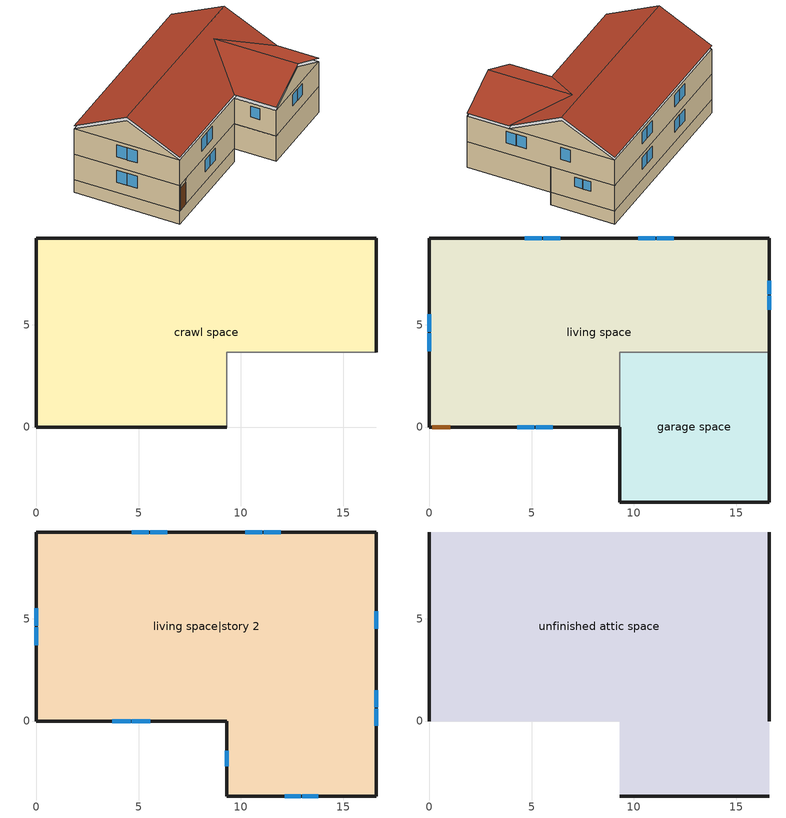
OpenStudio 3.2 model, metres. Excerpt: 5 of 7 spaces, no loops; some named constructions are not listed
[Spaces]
crawl space
 floor foundation (FloorFndGrndCS): 0,0 0,9.23 16.61,9.23 16.61,3.66 9.3,3.66 9.3,0 z-1.22
 wall foundation (WallFndGrndCS): 16.61,3.66 16.61,9.23 0,9.23 0,0 9.3,0 z-1.22:0
 wall adiabatic (WallFndGrndCS): 9.3,0 9.3,3.66 16.61,3.66 z-1.22:0
garage space
 floor foundation (FloorFndGrndUnfinSlab): 9.3,-3.66 9.3,3.66 16.61,3.66 16.61,-3.66 z0
 wall outside (WallExtUninsUnfin): 9.3,0 9.3,-3.66 16.61,-3.66 16.61,3.66 z0:2.44
 wall to living space (WallIntFinInsUnfin Reversed): 16.61,3.66 9.3,3.66 9.3,0 z0:2.44
living space
 floor to crawl space (FloorCSInsFin Reversed): 0,0 0,9.23 16.61,9.23 16.61,3.66 9.3,3.66 9.3,0 z0
 wall outside (WallExtInsFin): 16.61,3.66 16.61,9.23 0,9.23 0,0 0.13,0 1.05,0 9.3,0 z0:2.44
 window (WindowConstruction): 4.3,0 5.14,0 / 5.2,0 6.05,0 z1.01:2.13; 11.93,9.23 11.11,9.23 / 11.05,9.23 10.22,9.23 / 6.4,9.23 5.57,9.23 / 5.51,9.23 4.68,9.23 z1.03:2.13; 0,5.52 0,4.65 / 0,4.58 0,3.71 z0.97:2.13; 16.61,5.74 16.61,6.41 / 16.61,6.47 16.61,7.15 z1.23:2.13
 door (Door): 0.15,0 1.02,0 z0:2.13
living space|story 2
 floor to garage space (FloorFinInsUnfin): 16.61,3.66 16.61,-3.66 9.3,-3.66 9.3,3.66 z2.44
 floor to living space (FloorFinUninsFin): 16.61,9.23 16.61,3.66 9.3,3.66 9.3,0 0,0 0,9.23 z2.44
 wall outside (WallExtInsFin): 0,9.23 0,0 9.3,0 9.3,-3.66 16.61,-3.66 16.61,9.23 0,9.23 z2.44:4.88
 window (WindowConstruction): 3.73,0 4.62,0 / 4.68,0 5.57,0 z3.38:4.57; 12.13,-3.66 12.93,-3.66 / 12.99,-3.66 13.78,-3.66 z3.52:4.57; 11.93,9.23 11.11,9.23 / 11.05,9.23 10.22,9.23 / 6.4,9.23 5.57,9.23 / 5.51,9.23 4.68,9.23 z3.47:4.57; 0,5.52 0,4.65 / 0,4.58 0,3.71 z3.41:4.57; 9.3,-1.44 9.3,-2.22 z3.54:4.57; 16.61,-0.23 16.61,0.61 / 16.61,0.67 16.61,1.51 / 16.61,4.51 16.61,5.35 z3.45:4.57
unfinished attic space
 floor to living space|story 2 (FloorFinInsUnfinAttic): 16.61,9.23 16.61,0 0,0 0,9.23 z4.88; 9.3,-3.66 9.3,0 16.61,0 16.61,-3.66 z4.88
 wall outside (WallExtUninsUnfin): 0,4.61,7.18 0,9.23,4.88 0,0,4.88; 16.61,4.61,7.18 16.61,0,4.88 16.61,9.23,4.88; 9.3,-3.66,4.88 16.61,-3.66,4.88 12.96,-3.66,6.71
 roof outside (RoofUnfinInsExt): 0,4.61,7.49 16.61,4.61,7.49 16.61,9.23,5.18 0,9.23,5.18; 9.3,0,5.18 9.3,-3.66,5.18 12.96,-3.66,7.01 12.96,3.66,7.01; 16.61,0,5.18 12.96,3.66,7.01 12.96,-3.66,7.01 16.61,-3.66,5.18; 0,4.61,7.49 0,0,5.18 9.3,0,5.18 12.96,3.66,7.01 16.61,0,5.18 16.61,4.61,7.49
[Material] Roughness=Rough
Name | Thickness {m} | Conductivity {W/m-K} | Density {kg/m3} | Specific Heat {J/kg-K} | Thermal Absorptance | Solar Absorptance | Visible Absorptance
Drywall 0.5 in. | 0.0127 | 0.160291 | 801 | 837.4 | 0.9 | 0.5 | 0.1
FloorUATrussandIns | 0.0889 | 0.0564573 | 50.7834 | 1165.1 | 0.9 | 0.5 | 0.9
FloorUAAdditionalCeilingIns | 0.196342 | 0.0539976 | 16.02 | 1046.75
RoofSheathing | 0.01905 | 0.115458 | 512.64 | 1214.23 | 0.82 | 0.3 | 0.3
WallSheathing | 0.0127 | 0.115458 | 512.64 | 1214.23 | 0.82 | 0.3 | 0.3
WallStudAndCavity 1 | 0.1397 | 0.0595086 | 148.393 | 1174.04 | 0.82 | 0.3 | 0.82
FloorIns | 0.23495 | 0.0754732 | 106.365 | 1151.69 | 0.82 | 0.3 | 0.3
Wood Floor | 0.015875 | 0.115458 | 544.68 | 1214.23
Floor Covering | 0.0127 | 0.0433444 | 54.468 | 1339.84 | 0.9 | 0.9
FloorIns 1 | 0.1397 | 0.0489548 | 106.365 | 1151.69 | 0.82 | 0.3 | 0.3
FloorFinStudAndAirFloor | 0.1397 | 0.557395 | 67.691 | 1210.98 | 0.9 | 0.5 | 0.9
[Construction]
FloorFinInsUnfinAttic Reversed: FloorUAAdditionalCeilingIns, FloorUATrussandIns, Drywall 0.5 in.
WallIntFinInsUnfin: WallSheathing, WallStudAndCavity 1
FloorCSInsFin: FloorIns, RoofSheathing, Wood Floor, Floor Covering
FloorFinInsUnfin Reversed: Floor Covering, Wood Floor, RoofSheathing, FloorIns 1
FloorFinUninsFin Reversed: Floor Covering, Wood Floor, RoofSheathing, FloorFinStudAndAirFloor, Drywall 0.5 in.
[Schedule:Ruleset]
Name | Default Day Schedule | Summer Design Day Schedule | Winter Design Day Schedule
res nv_1 temp schedule | Schedule Day 17
res nv_1 avail schedule | Schedule Day 18
res mv_1 range exhaust schedule | Schedule Day 21 | res mv_1 range exhaust schedule summer design | res mv_1 range exhaust schedule winter design
res mv_1 bath exhaust schedule | Schedule Day 22 | res mv_1 bath exhaust schedule summer design | res mv_1 bath exhaust schedule winter design
[Schedule:Day]
Schedule Day 17; Schedule Day 18; Schedule Day 21; res mv_1 range exhaust schedule winter design; Schedule Day 22; res mv_1 bath exhaust schedule winter design: 24, 0, 0
res nv_1 temp schedule allday1; res nv_1 temp schedule allday2; res nv_1 temp schedule allday3; res nv_1 temp schedule allday4; res nv_1 temp schedule allday10; res nv_1 temp schedule allday11; res nv_1 temp schedule allday12: 1, 0, 23.8889, 10, 0, 25, 24, 0, 23.8889
res nv_1 temp schedule allday5; res nv_1 temp schedule allday6; res nv_1 temp schedule allday7; res nv_1 temp schedule allday8; res nv_1 temp schedule allday9: 24, 0, 24.4444
res nv_1 availability schedule allday1 on; res nv_1 availability schedule allday1 on 1; res nv_1 availability schedule allday1 on 2; res nv_1 availability schedule allday1 on 3; res nv_1 availability schedule allday1 on 4; res nv_1 availability schedule allday1 on 5; res nv_1 availability schedule allday1 on 6; res nv_1 availability schedule allday1 on 7; res nv_1 availability schedule allday1 on 8; res nv_1 availability schedule allday1 on 9; res nv_1 availability schedule allday1 on 10; res nv_1 availability schedule allday1 on 11: 1, 0, 1, 2, 0, 1, 3, 0, 1, 4, 0, 1, 5, 0, 1, 6, 0, 1, 7, 0, 1, 8, 0, 1, 9, 0, 1, 10, 0, 1, 11, 0, 1, 12, 0, 1, 13, 0, 1, 14, 0, 1, 15, 0, 1, 16, 0, 1, 17, 0, 1, 18, 0, 1, 19, 0, 1, 20, 0, 1, 21, 0, 1, 22, 0, 1, 23, 0, 1, 24, 0, 1
res mv_1 range exhaust schedule allday1; res mv_1 range exhaust schedule allday2; res mv_1 range exhaust schedule allday3; res mv_1 range exhaust schedule allday4; res mv_1 range exhaust schedule allday5; res mv_1 range exhaust schedule allday6; res mv_1 range exhaust schedule allday7; res mv_1 range exhaust schedule allday8; res mv_1 range exhaust schedule allday9; res mv_1 range exhaust schedule allday10; res mv_1 range exhaust schedule allday11; res mv_1 range exhaust schedule allday12: 13, 0, 0, 14, 0, 1, 24, 0, 0
res mv_1 range exhaust schedule summer design; res mv_1 bath exhaust schedule summer design: 24, 0, 1
res mv_1 bath exhaust schedule allday1; res mv_1 bath exhaust schedule allday2; res mv_1 bath exhaust schedule allday3; res mv_1 bath exhaust schedule allday4; res mv_1 bath exhaust schedule allday5; res mv_1 bath exhaust schedule allday6; res mv_1 bath exhaust schedule allday7; res mv_1 bath exhaust schedule allday8; res mv_1 bath exhaust schedule allday9; res mv_1 bath exhaust schedule allday10; res mv_1 bath exhaust schedule allday11; res mv_1 bath exhaust schedule allday12: 1, 0, 0, 2, 0, 1, 24, 0, 0
[Schedule:Rule] Apply Monday=Yes; Apply Wednesday=Yes; Apply Friday=Yes; Date Specification Type=DateRange; Start Day=1
Name | Schedule Ruleset | Rule Order | Day Schedule | Apply Sunday | Apply Tuesday | Apply Thursday | Apply Saturday | Start Month | End Month | End Day
res nv_1 temp schedule allday rule1 | res nv_1 temp schedule | 11 | res nv_1 temp schedule allday1 | Yes | Yes | Yes | Yes | 1 | 1 | 31
res nv_1 temp schedule allday rule2 | res nv_1 temp schedule | 10 | res nv_1 temp schedule allday2 | Yes | Yes | Yes | Yes | 2 | 2 | 28
res nv_1 temp schedule allday rule3 | res nv_1 temp schedule | 9 | res nv_1 temp schedule allday3 | Yes | Yes | Yes | Yes | 3 | 3 | 31
res nv_1 temp schedule allday rule4 | res nv_1 temp schedule | 8 | res nv_1 temp schedule allday4 | Yes | Yes | Yes | Yes | 4 | 4 | 30
res nv_1 temp schedule allday rule5 | res nv_1 temp schedule | 7 | res nv_1 temp schedule allday5 | Yes | Yes | Yes | Yes | 5 | 5 | 31
res nv_1 temp schedule allday rule6 | res nv_1 temp schedule | 6 | res nv_1 temp schedule allday6 | Yes | Yes | Yes | Yes | 6 | 6 | 30
res nv_1 temp schedule allday rule7 | res nv_1 temp schedule | 5 | res nv_1 temp schedule allday7 | Yes | Yes | Yes | Yes | 7 | 7 | 31
res nv_1 temp schedule allday rule8 | res nv_1 temp schedule | 4 | res nv_1 temp schedule allday8 | Yes | Yes | Yes | Yes | 8 | 8 | 31
res nv_1 temp schedule allday rule9 | res nv_1 temp schedule | 3 | res nv_1 temp schedule allday9 | Yes | Yes | Yes | Yes | 9 | 9 | 30
res nv_1 temp schedule allday rule10 | res nv_1 temp schedule | 2 | res nv_1 temp schedule allday10 | Yes | Yes | Yes | Yes | 10 | 10 | 31
res nv_1 temp schedule allday rule11 | res nv_1 temp schedule | 1 | res nv_1 temp schedule allday11 | Yes | Yes | Yes | Yes | 11 | 11 | 30
res nv_1 temp schedule allday rule12 | res nv_1 temp schedule | 0 | res nv_1 temp schedule allday12 | Yes | Yes | Yes | Yes | 12 | 12 | 31
res nv_1 availability schedule allday ruleset1 on | res nv_1 avail schedule | 11 | res nv_1 availability schedule allday1 on |  |  |  |  | 1 | 1 | 31
res nv_1 availability schedule allday ruleset2 on | res nv_1 avail schedule | 10 | res nv_1 availability schedule allday1 on 1 |  |  |  |  | 2 | 2 | 28
res nv_1 availability schedule allday ruleset3 on | res nv_1 avail schedule | 9 | res nv_1 availability schedule allday1 on 2 |  |  |  |  | 3 | 3 | 31
res nv_1 availability schedule allday ruleset4 on | res nv_1 avail schedule | 8 | res nv_1 availability schedule allday1 on 3 |  |  |  |  | 4 | 4 | 30
res nv_1 availability schedule allday ruleset5 on | res nv_1 avail schedule | 7 | res nv_1 availability schedule allday1 on 4 |  |  |  |  | 5 | 5 | 31
res nv_1 availability schedule allday ruleset6 on | res nv_1 avail schedule | 6 | res nv_1 availability schedule allday1 on 5 |  |  |  |  | 6 | 6 | 30
res nv_1 availability schedule allday ruleset7 on | res nv_1 avail schedule | 5 | res nv_1 availability schedule allday1 on 6 |  |  |  |  | 7 | 7 | 31
res nv_1 availability schedule allday ruleset8 on | res nv_1 avail schedule | 4 | res nv_1 availability schedule allday1 on 7 |  |  |  |  | 8 | 8 | 31
res nv_1 availability schedule allday ruleset9 on | res nv_1 avail schedule | 3 | res nv_1 availability schedule allday1 on 8 |  |  |  |  | 9 | 9 | 30
res nv_1 availability schedule allday ruleset10 on | res nv_1 avail schedule | 2 | res nv_1 availability schedule allday1 on 9 |  |  |  |  | 10 | 10 | 31
res nv_1 availability schedule allday ruleset11 on | res nv_1 avail schedule | 1 | res nv_1 availability schedule allday1 on 10 |  |  |  |  | 11 | 11 | 30
res nv_1 availability schedule allday ruleset12 on | res nv_1 avail schedule | 0 | res nv_1 availability schedule allday1 on 11 |  |  |  |  | 12 | 12 | 31
res mv_1 range exhaust schedule allday rule1 | res mv_1 range exhaust schedule | 11 | res mv_1 range exhaust schedule allday1 | Yes | Yes | Yes | Yes | 1 | 1 | 31
res mv_1 range exhaust schedule allday rule2 | res mv_1 range exhaust schedule | 10 | res mv_1 range exhaust schedule allday2 | Yes | Yes | Yes | Yes | 2 | 2 | 28
res mv_1 range exhaust schedule allday rule3 | res mv_1 range exhaust schedule | 9 | res mv_1 range exhaust schedule allday3 | Yes | Yes | Yes | Yes | 3 | 3 | 31
res mv_1 range exhaust schedule allday rule4 | res mv_1 range exhaust schedule | 8 | res mv_1 range exhaust schedule allday4 | Yes | Yes | Yes | Yes | 4 | 4 | 30
res mv_1 range exhaust schedule allday rule5 | res mv_1 range exhaust schedule | 7 | res mv_1 range exhaust schedule allday5 | Yes | Yes | Yes | Yes | 5 | 5 | 31
res mv_1 range exhaust schedule allday rule6 | res mv_1 range exhaust schedule | 6 | res mv_1 range exhaust schedule allday6 | Yes | Yes | Yes | Yes | 6 | 6 | 30
res mv_1 range exhaust schedule allday rule7 | res mv_1 range exhaust schedule | 5 | res mv_1 range exhaust schedule allday7 | Yes | Yes | Yes | Yes | 7 | 7 | 31
res mv_1 range exhaust schedule allday rule8 | res mv_1 range exhaust schedule | 4 | res mv_1 range exhaust schedule allday8 | Yes | Yes | Yes | Yes | 8 | 8 | 31
res mv_1 range exhaust schedule allday rule9 | res mv_1 range exhaust schedule | 3 | res mv_1 range exhaust schedule allday9 | Yes | Yes | Yes | Yes | 9 | 9 | 30
res mv_1 range exhaust schedule allday rule10 | res mv_1 range exhaust schedule | 2 | res mv_1 range exhaust schedule allday10 | Yes | Yes | Yes | Yes | 10 | 10 | 31
res mv_1 range exhaust schedule allday rule11 | res mv_1 range exhaust schedule | 1 | res mv_1 range exhaust schedule allday11 | Yes | Yes | Yes | Yes | 11 | 11 | 30
res mv_1 range exhaust schedule allday rule12 | res mv_1 range exhaust schedule | 0 | res mv_1 range exhaust schedule allday12 | Yes | Yes | Yes | Yes | 12 | 12 | 31
res mv_1 bath exhaust schedule allday rule1 | res mv_1 bath exhaust schedule | 11 | res mv_1 bath exhaust schedule allday1 | Yes | Yes | Yes | Yes | 1 | 1 | 31
res mv_1 bath exhaust schedule allday rule2 | res mv_1 bath exhaust schedule | 10 | res mv_1 bath exhaust schedule allday2 | Yes | Yes | Yes | Yes | 2 | 2 | 28
res mv_1 bath exhaust schedule allday rule3 | res mv_1 bath exhaust schedule | 9 | res mv_1 bath exhaust schedule allday3 | Yes | Yes | Yes | Yes | 3 | 3 | 31
res mv_1 bath exhaust schedule allday rule4 | res mv_1 bath exhaust schedule | 8 | res mv_1 bath exhaust schedule allday4 | Yes | Yes | Yes | Yes | 4 | 4 | 30
res mv_1 bath exhaust schedule allday rule5 | res mv_1 bath exhaust schedule | 7 | res mv_1 bath exhaust schedule allday5 | Yes | Yes | Yes | Yes | 5 | 5 | 31
res mv_1 bath exhaust schedule allday rule6 | res mv_1 bath exhaust schedule | 6 | res mv_1 bath exhaust schedule allday6 | Yes | Yes | Yes | Yes | 6 | 6 | 30
res mv_1 bath exhaust schedule allday rule7 | res mv_1 bath exhaust schedule | 5 | res mv_1 bath exhaust schedule allday7 | Yes | Yes | Yes | Yes | 7 | 7 | 31
res mv_1 bath exhaust schedule allday rule8 | res mv_1 bath exhaust schedule | 4 | res mv_1 bath exhaust schedule allday8 | Yes | Yes | Yes | Yes | 8 | 8 | 31
res mv_1 bath exhaust schedule allday rule9 | res mv_1 bath exhaust schedule | 3 | res mv_1 bath exhaust schedule allday9 | Yes | Yes | Yes | Yes | 9 | 9 | 30
res mv_1 bath exhaust schedule allday rule10 | res mv_1 bath exhaust schedule | 2 | res mv_1 bath exhaust schedule allday10 | Yes | Yes | Yes | Yes | 10 | 10 | 31
res mv_1 bath exhaust schedule allday rule11 | res mv_1 bath exhaust schedule | 1 | res mv_1 bath exhaust schedule allday11 | Yes | Yes | Yes | Yes | 11 | 11 | 30
res mv_1 bath exhaust schedule allday rule12 | res mv_1 bath exhaust schedule | 0 | res mv_1 bath exhaust schedule allday12 | Yes | Yes | Yes | Yes | 12 | 12 | 31
